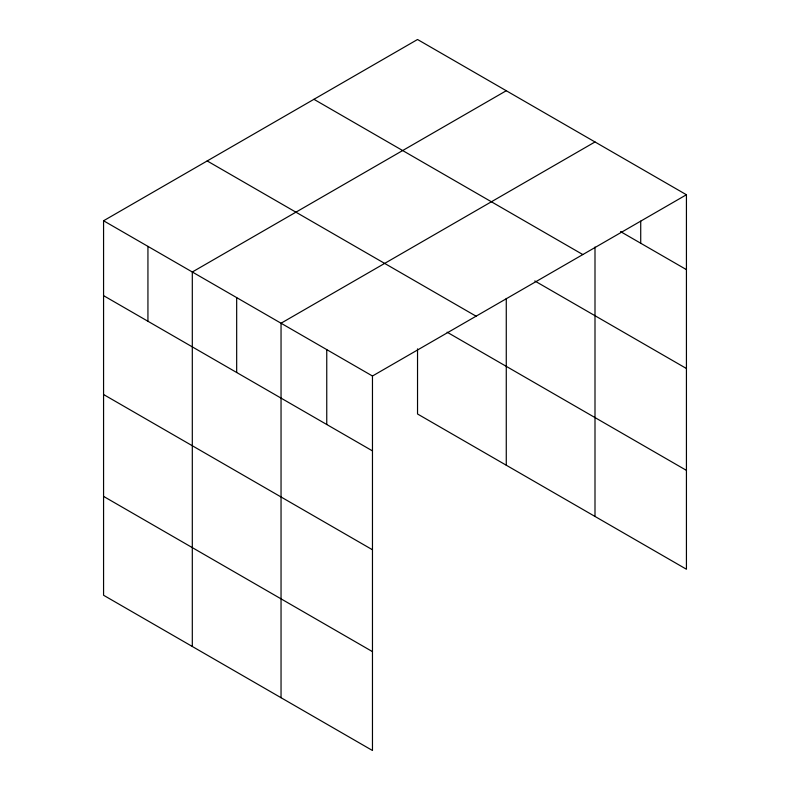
<?xml version="1.0" encoding="UTF-8"?>
<svg xmlns="http://www.w3.org/2000/svg" width="790" height="790" viewBox="0 0 790 790"><rect width="100%" height="100%" fill="white"/><g stroke="black" fill="none" stroke-linecap="round" stroke-linejoin="round"><path stroke-width="1.19" d="M686.431 194.745L372.465 376.01L372.465 750.5L103.569 595.255L103.569 220.766L417.535 39.5L686.431 194.745L686.431 569.235L417.535 413.99L417.535 348.884M594.998 246.994L594.998 516.453M506.271 90.731L192.306 271.997L192.306 646.487M594.998 141.963L281.043 323.228L281.043 697.718M620.515 231.579L686.431 269.627M313.926 99.313L582.823 254.558M534.79 280.954L686.431 368.505M207.178 160.943L476.074 316.188M447.11 332.195L686.431 470.366M103.569 220.766L372.465 376.01M103.569 295.648L372.465 450.893M103.569 394.516L372.465 549.761M103.569 496.387L372.465 651.632M640.72 221.141L640.72 243.241M506.271 298.442L506.271 465.221M326.754 349.615L326.754 424.507M236.674 297.613L236.674 372.495M147.937 246.381L147.937 321.263"/></g></svg>
